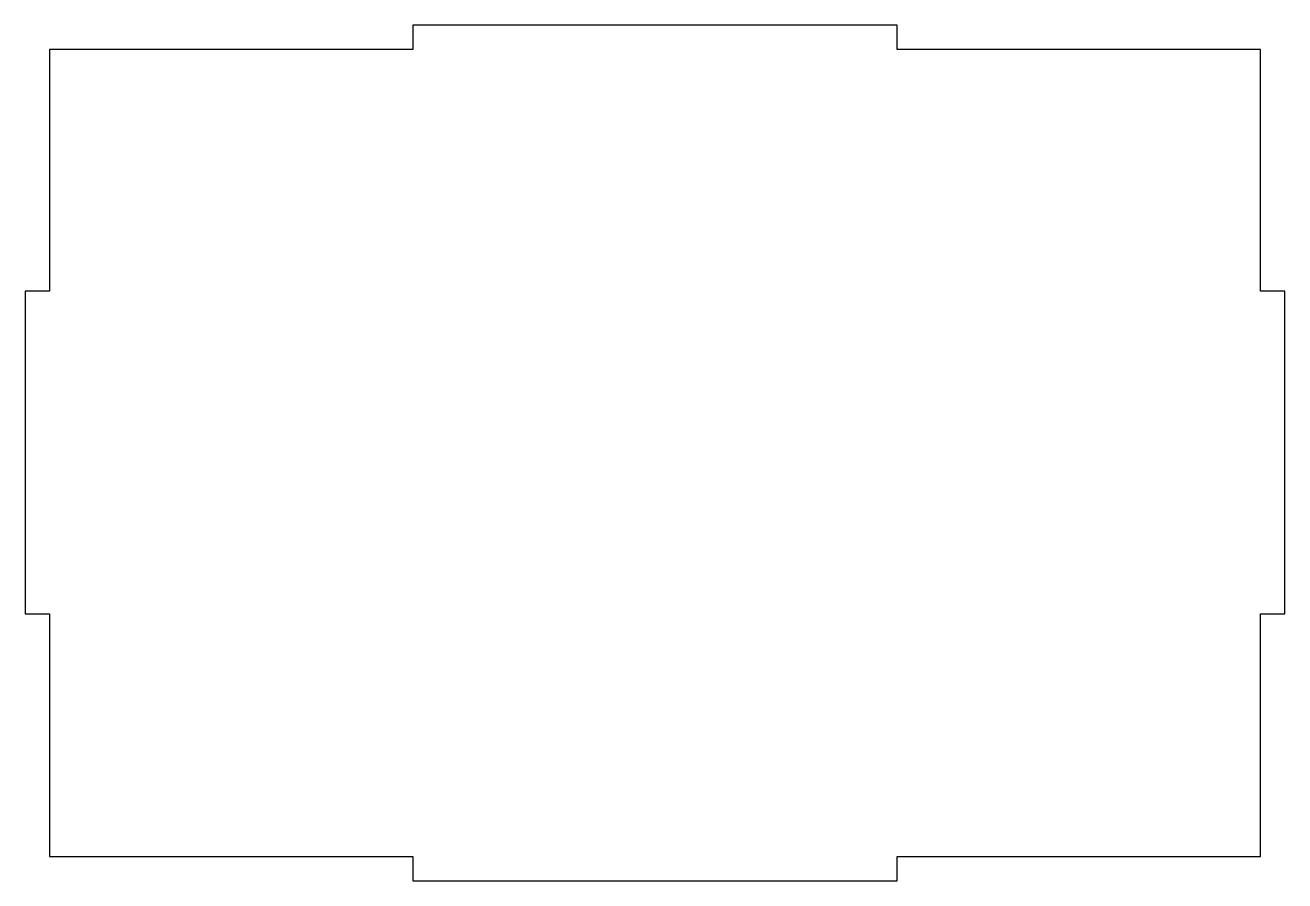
# Model space of a CAD drawing. Header units: millimetres. Extents: x -6 to 306, y -106 to 106.
import ezdxf

# ---------------------------------------------------------------- set-up
doc = ezdxf.new("R2010")
doc.units = ezdxf.units.MM
doc.layers.get('0').update_dxf_attribs({"linetype": 'CONTINUOUS'})

msp = doc.modelspace()

# ---------------------------------------------------------------- linework, layer by layer
msp.add_lwpolyline([(90.13, 100), (0, 100), (0, 40), (-6, 40), (-6, -40), (0, -40), (0, -100.27), (90.13, -100.27), (90.13, -106.27), (210.13, -106.27), (210.13, -100.27), (300.27, -100.27), (300.27, -40), (306.27, -40), (306.27, 40), (300.27, 40), (300.27, 100), (210.13, 100), (210.13, 106), (90.13, 106)], close=True)

doc.saveas('drawing.dxf')
